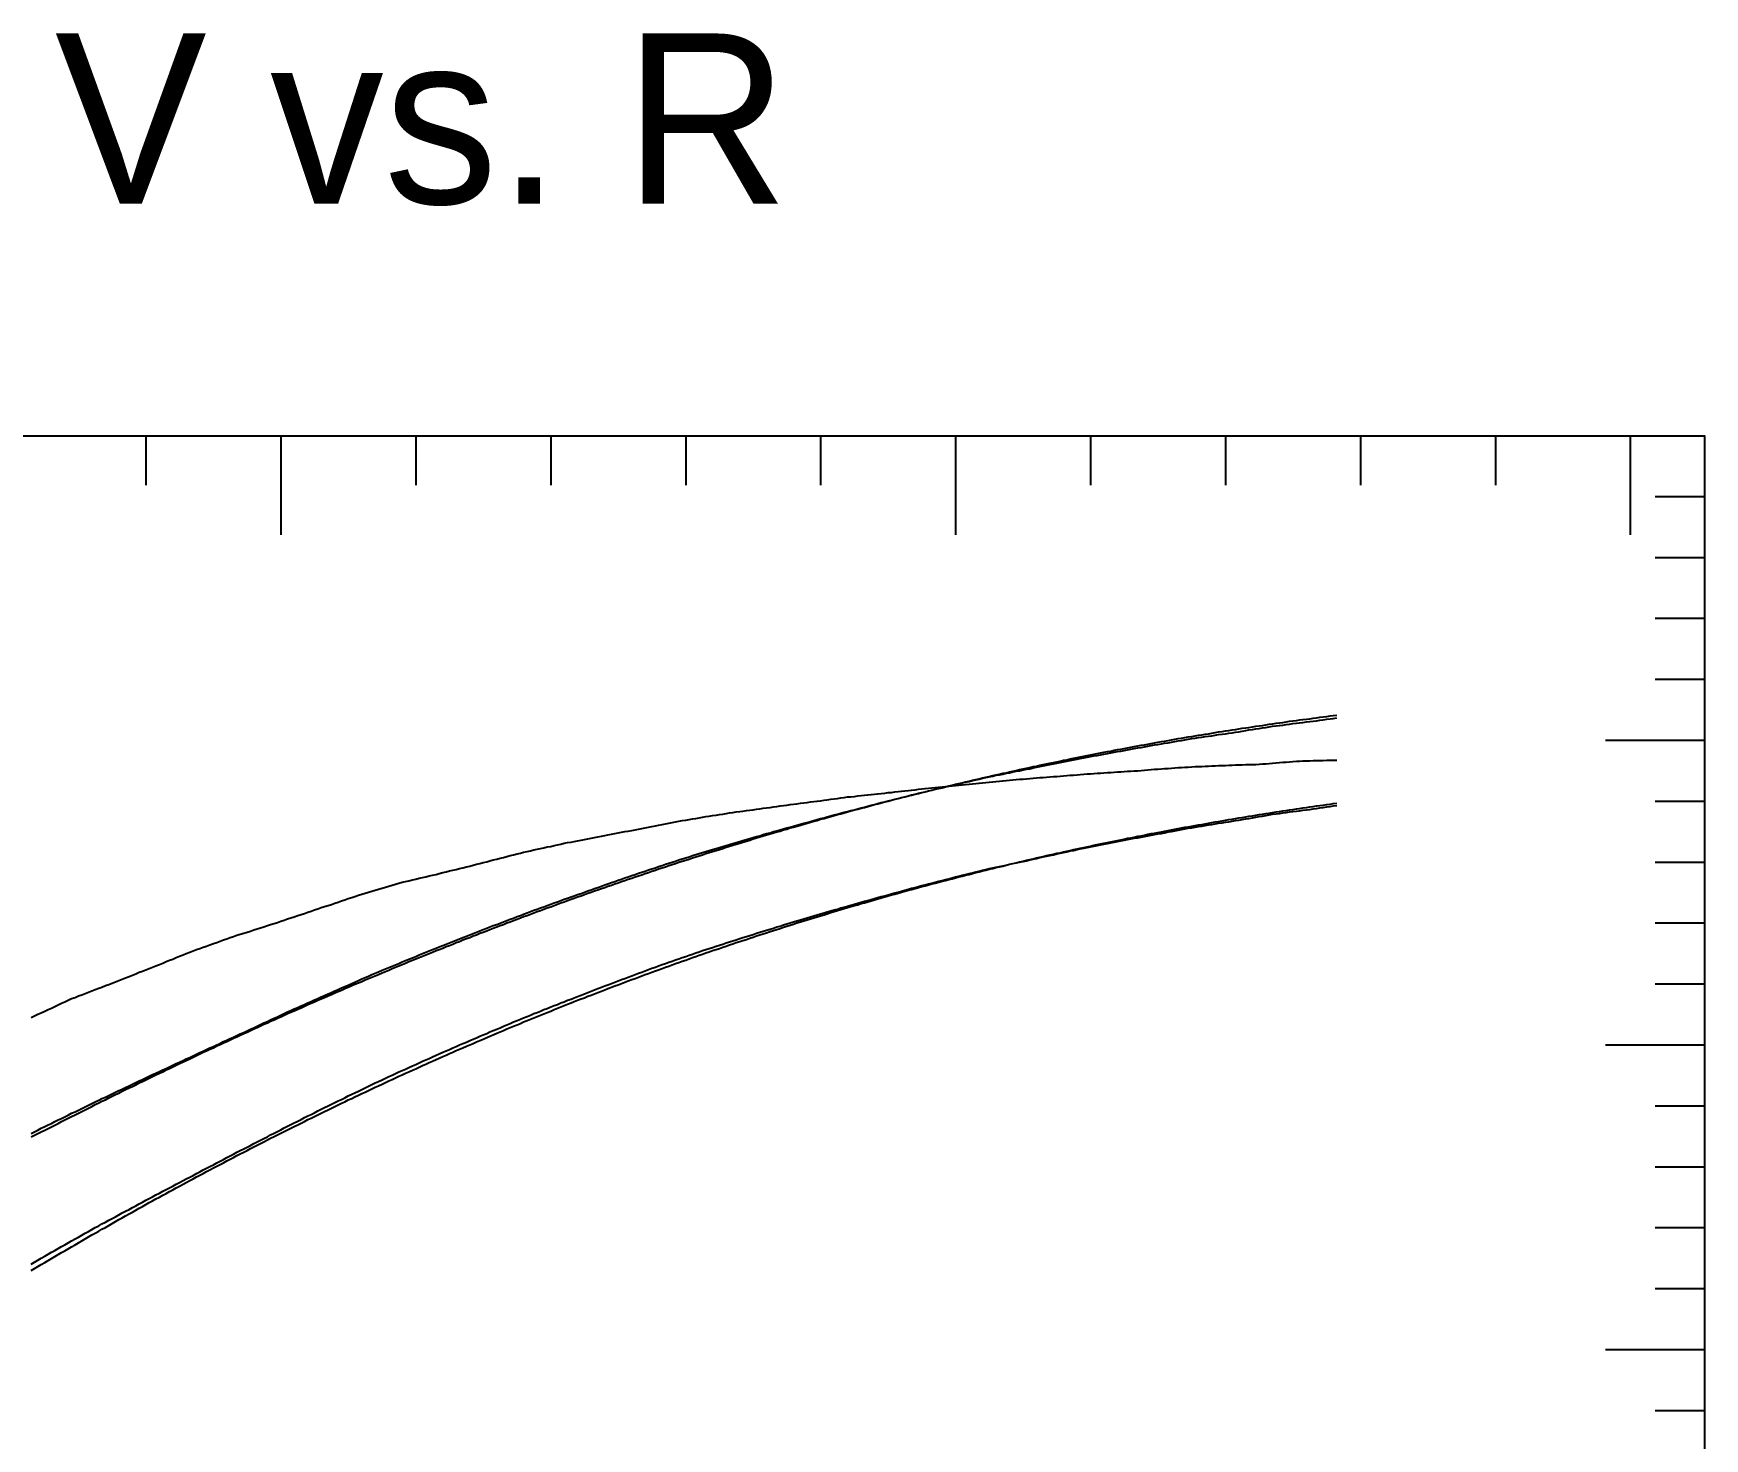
# Model space of a CAD drawing. Extents: x -35 to 180, y -35 to 144.
# Drawn here: x 71.2 to 179.2, y 53.3 to 144.1 of the extents above; entities that cross this region are included whole.
import ezdxf

# ---------------------------------------------------------------- set-up
doc = ezdxf.new("R2010")
doc.units = 0

msp = doc.modelspace()

# ---------------------------------------------------------------- linework, layer by layer
at = {"color": 0}
for p, q in [((78.48, 118.14), (78.48, 114.94)), ((87.2, 118.14), (87.2, 111.74)), ((95.92, 118.14), (95.92, 114.94)), ((104.64, 118.14), (104.64, 114.94)), ((113.36, 118.14), (113.36, 114.94)), ((122.08, 118.14), (122.08, 114.94)), ((130.8, 118.14), (130.8, 111.74)), ((139.52, 118.14), (139.52, 114.94)), ((148.24, 118.14), (148.24, 114.94)), ((156.96, 118.14), (156.96, 114.94)), ((165.68, 118.14), (165.68, 114.94)), ((174.4, 118.14), (174.4, 111.74)), ((179.2, 114.2), (176, 114.2)), ((179.2, 110.26), (176, 110.26)), ((179.2, 106.33), (176, 106.33)), ((179.2, 102.39), (176, 102.39)), ((179.2, 98.45), (172.8, 98.45)), ((179.2, 94.51), (176, 94.51)), ((179.2, 90.57), (176, 90.57)), ((179.2, 86.64), (176, 86.64)), ((179.2, 82.7), (176, 82.7)), ((179.2, 78.76), (172.8, 78.76)), ((179.2, 74.82), (176, 74.82)), ((179.2, 70.88), (176, 70.88)), ((179.2, 66.95), (176, 66.95)), ((179.2, 63.01), (176, 63.01)), ((179.2, 59.07), (172.8, 59.07)), ((179.2, 55.13), (176, 55.13))]:
    msp.add_line(p, q, dxfattribs=at)
msp.add_lwpolyline([(0, 0), (0, 118.14), (179.2, 118.14), (179.2, 0)], close=True, dxfattribs=at)
at = {"color": 3}
for points in [[(71.07, 72.83), (71.28, 72.94), (71.5, 73.05), (71.72, 73.16), (71.94, 73.27), (72.16, 73.38), (72.37, 73.49), (72.59, 73.6), (72.81, 73.71), (73.03, 73.82), (73.25, 73.94), (73.46, 74.05), (73.68, 74.15), (73.9, 74.26), (74.12, 74.37), (74.34, 74.48), (74.55, 74.59), (74.77, 74.7), (74.99, 74.81), (75.21, 74.92), (75.43, 75.03), (75.64, 75.14), (75.86, 75.24), (76.08, 75.35), (76.3, 75.46), (76.52, 75.57), (76.73, 75.67), (76.95, 75.78), (77.17, 75.89), (77.39, 76), (77.61, 76.1), (77.82, 76.21), (78.04, 76.32), (78.26, 76.42), (78.48, 76.53), (78.7, 76.63), (78.91, 76.74), (79.13, 76.84), (79.35, 76.95), (79.57, 77.05), (79.79, 77.16), (80, 77.26), (80.22, 77.37), (80.44, 77.47), (80.66, 77.58), (80.88, 77.68), (81.09, 77.78), (81.31, 77.89), (81.53, 77.99), (81.75, 78.09), (81.97, 78.2), (82.18, 78.3), (82.4, 78.4), (82.62, 78.5), (82.84, 78.6), (83.06, 78.71), (83.27, 78.81), (83.49, 78.91), (83.71, 79.01), (83.93, 79.11), (84.15, 79.21), (84.36, 79.31), (84.58, 79.41), (84.8, 79.51), (85.02, 79.61), (85.24, 79.71), (85.45, 79.81), (85.67, 79.91), (85.89, 80.01), (86.11, 80.11), (86.33, 80.21), (86.54, 80.31), (86.76, 80.4), (86.98, 80.5), (87.2, 80.6), (87.42, 80.7), (87.63, 80.8), (87.85, 80.89), (88.07, 80.99), (88.29, 81.09), (88.51, 81.18), (88.72, 81.28), (88.94, 81.38), (89.16, 81.47), (89.38, 81.57), (89.6, 81.66), (89.81, 81.76), (90.03, 81.85), (90.25, 81.95), (90.47, 82.04), (90.69, 82.14), (90.9, 82.23), (91.12, 82.32), (91.34, 82.42), (91.56, 82.51), (91.78, 82.61), (91.99, 82.7), (92.21, 82.79), (92.43, 82.88), (92.65, 82.98), (92.87, 83.07), (93.08, 83.16), (93.3, 83.25), (93.52, 83.34), (93.74, 83.44), (93.96, 83.53), (94.17, 83.62), (94.39, 83.71), (94.61, 83.8), (94.83, 83.89), (95.05, 83.98), (95.26, 84.07), (95.48, 84.16), (95.7, 84.25), (95.92, 84.34), (96.14, 84.43), (96.35, 84.51), (96.57, 84.6), (96.79, 84.69), (97.01, 84.78), (97.23, 84.87), (97.44, 84.95), (97.66, 85.04), (97.88, 85.13), (98.1, 85.21), (98.32, 85.3), (98.53, 85.39), (98.75, 85.47), (98.97, 85.56), (99.19, 85.65), (99.41, 85.73), (99.62, 85.82), (99.84, 85.9), (100.06, 85.99), (100.28, 86.07), (100.5, 86.15), (100.71, 86.24), (100.93, 86.32), (101.15, 86.41), (101.37, 86.49), (101.59, 86.57), (101.8, 86.66), (102.02, 86.74), (102.24, 86.82), (102.46, 86.9), (102.68, 86.99), (102.89, 87.07), (103.11, 87.15), (103.33, 87.23), (103.55, 87.31), (103.77, 87.39), (103.98, 87.47), (104.2, 87.55), (104.42, 87.63), (104.64, 87.71), (104.86, 87.79), (105.07, 87.87), (105.29, 87.95), (105.51, 88.03), (105.73, 88.11), (105.95, 88.19), (106.16, 88.27), (106.38, 88.34), (106.6, 88.42), (106.82, 88.5), (107.04, 88.58), (107.25, 88.65), (107.47, 88.73), (107.69, 88.81), (107.91, 88.89), (108.13, 88.96), (108.34, 89.04), (108.56, 89.11), (108.78, 89.19), (109, 89.26), (109.22, 89.34), (109.43, 89.41), (109.65, 89.49), (109.87, 89.56), (110.09, 89.64), (110.31, 89.71), (110.52, 89.78), (110.74, 89.86), (110.96, 89.93), (111.18, 90), (111.4, 90.08), (111.61, 90.15), (111.83, 90.22), (112.05, 90.29), (112.27, 90.37), (112.49, 90.44), (112.7, 90.51), (112.92, 90.58), (113.14, 90.65), (113.36, 90.72), (113.58, 90.79), (113.79, 90.86), (114.01, 90.93), (114.23, 91), (114.45, 91.07), (114.67, 91.14), (114.88, 91.21), (115.1, 91.28), (115.32, 91.35), (115.54, 91.41), (115.76, 91.48), (115.97, 91.55), (116.19, 91.62), (116.41, 91.69), (116.63, 91.75), (116.85, 91.82), (117.06, 91.89), (117.28, 91.95), (117.5, 92.02), (117.72, 92.09), (117.94, 92.15), (118.15, 92.22), (118.37, 92.28), (118.59, 92.35), (118.81, 92.41), (119.03, 92.48), (119.24, 92.54), (119.46, 92.6), (119.68, 92.67), (119.9, 92.73), (120.12, 92.8), (120.33, 92.86), (120.55, 92.92), (120.77, 92.98), (120.99, 93.05), (121.21, 93.11), (121.42, 93.17), (121.64, 93.23), (121.86, 93.29), (122.08, 93.36), (122.3, 93.42), (122.51, 93.48), (122.73, 93.54), (122.95, 93.6), (123.17, 93.66), (123.39, 93.72), (123.6, 93.78), (123.82, 93.84), (124.04, 93.9), (124.26, 93.96), (124.48, 94.02), (124.69, 94.07), (124.91, 94.13), (125.13, 94.19), (125.35, 94.25), (125.57, 94.31), (125.78, 94.36), (126, 94.42), (126.22, 94.48), (126.44, 94.53), (126.66, 94.59), (126.87, 94.65), (127.09, 94.7), (127.31, 94.76), (127.53, 94.81), (127.75, 94.87), (127.96, 94.92), (128.18, 94.98), (128.4, 95.03), (128.62, 95.09), (128.84, 95.14), (129.05, 95.2), (129.27, 95.25), (129.49, 95.3), (129.71, 95.36), (129.93, 95.41), (130.14, 95.46), (130.36, 95.52), (130.58, 95.57), (130.8, 95.62), (131.02, 95.67), (131.23, 95.72), (131.45, 95.78), (131.67, 95.83), (131.89, 95.88), (132.11, 95.93), (132.32, 95.98), (132.54, 96.03), (132.76, 96.08), (132.98, 96.13), (133.2, 96.18), (133.41, 96.23), (133.63, 96.28), (133.85, 96.33), (134.07, 96.37), (134.29, 96.42), (134.5, 96.47), (134.72, 96.52), (134.94, 96.57), (135.16, 96.62), (135.38, 96.66), (135.59, 96.71), (135.81, 96.76), (136.03, 96.8), (136.25, 96.85), (136.47, 96.9), (136.68, 96.94), (136.9, 96.99), (137.12, 97.03), (137.34, 97.08), (137.56, 97.12), (137.77, 97.17), (137.99, 97.21), (138.21, 97.26), (138.43, 97.3), (138.65, 97.35), (138.86, 97.39), (139.08, 97.43), (139.3, 97.48), (139.52, 97.52), (139.74, 97.56), (139.95, 97.61), (140.17, 97.65), (140.39, 97.69), (140.61, 97.73), (140.83, 97.77), (141.04, 97.82), (141.26, 97.86), (141.48, 97.9), (141.7, 97.94), (141.92, 97.98), (142.13, 98.02), (142.35, 98.06), (142.57, 98.1), (142.79, 98.14), (143.01, 98.18), (143.22, 98.22), (143.44, 98.26), (143.66, 98.3), (143.88, 98.34), (144.1, 98.38), (144.31, 98.41), (144.53, 98.45), (144.75, 98.49), (144.97, 98.53), (145.19, 98.57), (145.4, 98.6), (145.62, 98.64), (145.84, 98.68), (146.06, 98.71), (146.28, 98.75), (146.49, 98.79), (146.71, 98.82), (146.93, 98.86), (147.15, 98.89), (147.37, 98.93), (147.58, 98.96), (147.8, 99), (148.02, 99.03), (148.24, 99.07), (148.46, 99.1), (148.67, 99.14), (148.89, 99.17), (149.11, 99.2), (149.33, 99.24), (149.55, 99.27), (149.76, 99.3), (149.98, 99.34), (150.2, 99.37), (150.42, 99.4), (150.64, 99.43), (150.85, 99.47), (151.07, 99.5), (151.29, 99.53), (151.51, 99.56), (151.73, 99.59), (151.94, 99.62), (152.16, 99.65), (152.38, 99.69), (152.6, 99.72), (152.82, 99.75), (153.03, 99.78), (153.25, 99.81), (153.47, 99.83), (153.69, 99.86), (153.91, 99.89), (154.12, 99.92), (154.34, 99.95), (154.56, 99.98), (154.78, 100.01), (155, 100.04), (155.21, 100.06), (155.43, 100.09)], [(71.07, 64.2), (71.28, 64.33), (71.5, 64.46), (71.72, 64.59), (71.94, 64.72), (72.16, 64.84), (72.37, 64.97), (72.59, 65.1), (72.81, 65.23), (73.03, 65.36), (73.25, 65.48), (73.46, 65.61), (73.68, 65.74), (73.9, 65.87), (74.12, 65.99), (74.34, 66.12), (74.55, 66.24), (74.77, 66.37), (74.99, 66.5), (75.21, 66.62), (75.43, 66.75), (75.64, 66.87), (75.86, 66.99), (76.08, 67.12), (76.3, 67.24), (76.52, 67.37), (76.73, 67.49), (76.95, 67.61), (77.17, 67.73), (77.39, 67.86), (77.61, 67.98), (77.82, 68.1), (78.04, 68.22), (78.26, 68.34), (78.48, 68.46), (78.7, 68.59), (78.91, 68.71), (79.13, 68.83), (79.35, 68.95), (79.57, 69.07), (79.79, 69.18), (80, 69.3), (80.22, 69.42), (80.44, 69.54), (80.66, 69.66), (80.88, 69.78), (81.09, 69.89), (81.31, 70.01), (81.53, 70.13), (81.75, 70.25), (81.97, 70.36), (82.18, 70.48), (82.4, 70.59), (82.62, 70.71), (82.84, 70.83), (83.06, 70.94), (83.27, 71.06), (83.49, 71.17), (83.71, 71.28), (83.93, 71.4), (84.15, 71.51), (84.36, 71.63), (84.58, 71.74), (84.8, 71.85), (85.02, 71.96), (85.24, 72.08), (85.45, 72.19), (85.67, 72.3), (85.89, 72.41), (86.11, 72.52), (86.33, 72.64), (86.54, 72.75), (86.76, 72.86), (86.98, 72.97), (87.2, 73.08), (87.42, 73.19), (87.63, 73.3), (87.85, 73.4), (88.07, 73.51), (88.29, 73.62), (88.51, 73.73), (88.72, 73.84), (88.94, 73.95), (89.16, 74.05), (89.38, 74.16), (89.6, 74.27), (89.81, 74.37), (90.03, 74.48), (90.25, 74.59), (90.47, 74.69), (90.69, 74.8), (90.9, 74.9), (91.12, 75.01), (91.34, 75.11), (91.56, 75.22), (91.78, 75.32), (91.99, 75.42), (92.21, 75.53), (92.43, 75.63), (92.65, 75.73), (92.87, 75.84), (93.08, 75.94), (93.3, 76.04), (93.52, 76.14), (93.74, 76.24), (93.96, 76.34), (94.17, 76.45), (94.39, 76.55), (94.61, 76.65), (94.83, 76.75), (95.05, 76.85), (95.26, 76.95), (95.48, 77.05), (95.7, 77.15), (95.92, 77.24), (96.14, 77.34), (96.35, 77.44), (96.57, 77.54), (96.79, 77.64), (97.01, 77.73), (97.23, 77.83), (97.44, 77.93), (97.66, 78.02), (97.88, 78.12), (98.1, 78.22), (98.32, 78.31), (98.53, 78.41), (98.75, 78.5), (98.97, 78.6), (99.19, 78.69), (99.41, 78.79), (99.62, 78.88), (99.84, 78.98), (100.06, 79.07), (100.28, 79.16), (100.5, 79.26), (100.71, 79.35), (100.93, 79.44), (101.15, 79.53), (101.37, 79.62), (101.59, 79.72), (101.8, 79.81), (102.02, 79.9), (102.24, 79.99), (102.46, 80.08), (102.68, 80.17), (102.89, 80.26), (103.11, 80.35), (103.33, 80.44), (103.55, 80.53), (103.77, 80.62), (103.98, 80.71), (104.2, 80.79), (104.42, 80.88), (104.64, 80.97), (104.86, 81.06), (105.07, 81.15), (105.29, 81.23), (105.51, 81.32), (105.73, 81.41), (105.95, 81.49), (106.16, 81.58), (106.38, 81.66), (106.6, 81.75), (106.82, 81.83), (107.04, 81.92), (107.25, 82), (107.47, 82.09), (107.69, 82.17), (107.91, 82.26), (108.13, 82.34), (108.34, 82.42), (108.56, 82.51), (108.78, 82.59), (109, 82.67), (109.22, 82.75), (109.43, 82.83), (109.65, 82.92), (109.87, 83), (110.09, 83.08), (110.31, 83.16), (110.52, 83.24), (110.74, 83.32), (110.96, 83.4), (111.18, 83.48), (111.4, 83.56), (111.61, 83.64), (111.83, 83.72), (112.05, 83.8), (112.27, 83.87), (112.49, 83.95), (112.7, 84.03), (112.92, 84.11), (113.14, 84.19), (113.36, 84.26), (113.58, 84.34), (113.79, 84.42), (114.01, 84.49), (114.23, 84.57), (114.45, 84.64), (114.67, 84.72), (114.88, 84.79), (115.1, 84.87), (115.32, 84.94), (115.54, 85.02), (115.76, 85.09), (115.97, 85.17), (116.19, 85.24), (116.41, 85.31), (116.63, 85.39), (116.85, 85.46), (117.06, 85.53), (117.28, 85.6), (117.5, 85.68), (117.72, 85.75), (117.94, 85.82), (118.15, 85.89), (118.37, 85.96), (118.59, 86.03), (118.81, 86.1), (119.03, 86.17), (119.24, 86.24), (119.46, 86.31), (119.68, 86.38), (119.9, 86.45), (120.12, 86.52), (120.33, 86.59), (120.55, 86.66), (120.77, 86.73), (120.99, 86.79), (121.21, 86.86), (121.42, 86.93), (121.64, 87), (121.86, 87.06), (122.08, 87.13), (122.3, 87.19), (122.51, 87.26), (122.73, 87.33), (122.95, 87.39), (123.17, 87.46), (123.39, 87.52), (123.6, 87.59), (123.82, 87.65), (124.04, 87.72), (124.26, 87.78), (124.48, 87.84), (124.69, 87.91), (124.91, 87.97), (125.13, 88.03), (125.35, 88.1), (125.57, 88.16), (125.78, 88.22), (126, 88.28), (126.22, 88.34), (126.44, 88.41), (126.66, 88.47), (126.87, 88.53), (127.09, 88.59), (127.31, 88.65), (127.53, 88.71), (127.75, 88.77), (127.96, 88.83), (128.18, 88.89), (128.4, 88.95), (128.62, 89.01), (128.84, 89.06), (129.05, 89.12), (129.27, 89.18), (129.49, 89.24), (129.71, 89.3), (129.93, 89.35), (130.14, 89.41), (130.36, 89.47), (130.58, 89.52), (130.8, 89.58), (131.02, 89.64), (131.23, 89.69), (131.45, 89.75), (131.67, 89.8), (131.89, 89.86), (132.11, 89.91), (132.32, 89.97), (132.54, 90.02), (132.76, 90.08), (132.98, 90.13), (133.2, 90.18), (133.41, 90.24), (133.63, 90.29), (133.85, 90.34), (134.07, 90.4), (134.29, 90.45), (134.5, 90.5), (134.72, 90.55), (134.94, 90.6), (135.16, 90.65), (135.38, 90.71), (135.59, 90.76), (135.81, 90.81), (136.03, 90.86), (136.25, 90.91), (136.47, 90.96), (136.68, 91.01), (136.9, 91.06), (137.12, 91.11), (137.34, 91.16), (137.56, 91.2), (137.77, 91.25), (137.99, 91.3), (138.21, 91.35), (138.43, 91.4), (138.65, 91.44), (138.86, 91.49), (139.08, 91.54), (139.3, 91.58), (139.52, 91.63), (139.74, 91.68), (139.95, 91.72), (140.17, 91.77), (140.39, 91.81), (140.61, 91.86), (140.83, 91.91), (141.04, 91.95), (141.26, 91.99), (141.48, 92.04), (141.7, 92.08), (141.92, 92.13), (142.13, 92.17), (142.35, 92.21), (142.57, 92.26), (142.79, 92.3), (143.01, 92.34), (143.22, 92.39), (143.44, 92.43), (143.66, 92.47), (143.88, 92.51), (144.1, 92.55), (144.31, 92.59), (144.53, 92.64), (144.75, 92.68), (144.97, 92.72), (145.19, 92.76), (145.4, 92.8), (145.62, 92.84), (145.84, 92.88), (146.06, 92.92), (146.28, 92.96), (146.49, 93), (146.71, 93.03), (146.93, 93.07), (147.15, 93.11), (147.37, 93.15), (147.58, 93.19), (147.8, 93.22), (148.02, 93.26), (148.24, 93.3), (148.46, 93.34), (148.67, 93.37), (148.89, 93.41), (149.11, 93.45), (149.33, 93.48), (149.55, 93.52), (149.76, 93.55), (149.98, 93.59), (150.2, 93.62), (150.42, 93.66), (150.64, 93.69), (150.85, 93.73), (151.07, 93.76), (151.29, 93.8), (151.51, 93.83), (151.73, 93.86), (151.94, 93.9), (152.16, 93.93), (152.38, 93.96), (152.6, 94), (152.82, 94.03), (153.03, 94.06), (153.25, 94.09), (153.47, 94.12), (153.69, 94.16), (153.91, 94.19), (154.12, 94.22), (154.34, 94.25), (154.56, 94.28), (154.78, 94.31), (155, 94.34), (155.21, 94.37), (155.43, 94.4)]]:
    msp.add_lwpolyline(points, dxfattribs=at)
at = {"color": 4}
for points in [[(71.07, 73.05), (71.28, 73.16), (71.5, 73.28), (71.72, 73.39), (71.94, 73.5), (72.16, 73.61), (72.37, 73.71), (72.59, 73.82), (72.81, 73.93), (73.03, 74.03), (73.25, 74.14), (73.46, 74.25), (73.68, 74.36), (73.9, 74.46), (74.12, 74.57), (74.34, 74.67), (74.55, 74.78), (74.77, 74.89), (74.99, 74.99), (75.21, 75.1), (75.43, 75.2), (75.64, 75.31), (75.86, 75.41), (76.08, 75.51), (76.3, 75.62), (76.52, 75.72), (76.73, 75.83), (76.95, 75.93), (77.17, 76.03), (77.39, 76.14), (77.61, 76.24), (77.82, 76.34), (78.04, 76.45), (78.26, 76.55), (78.48, 76.65), (78.7, 76.75), (78.91, 76.86), (79.13, 76.96), (79.35, 77.06), (79.57, 77.16), (79.79, 77.26), (80, 77.36), (80.22, 77.47), (80.44, 77.57), (80.66, 77.67), (80.88, 77.77), (81.09, 77.87), (81.31, 77.97), (81.53, 78.08), (81.75, 78.18), (81.97, 78.28), (82.18, 78.38), (82.4, 78.48), (82.62, 78.58), (82.84, 78.68), (83.06, 78.78), (83.27, 78.88), (83.49, 78.99), (83.71, 79.09), (83.93, 79.19), (84.15, 79.29), (84.36, 79.39), (84.58, 79.49), (84.8, 79.59), (85.02, 79.69), (85.24, 79.79), (85.45, 79.89), (85.67, 79.99), (85.89, 80.1), (86.11, 80.2), (86.33, 80.3), (86.54, 80.4), (86.76, 80.5), (86.98, 80.6), (87.2, 80.7), (87.42, 80.8), (87.63, 80.91), (87.85, 81.01), (88.07, 81.1), (88.29, 81.2), (88.51, 81.3), (88.72, 81.4), (88.94, 81.49), (89.16, 81.59), (89.38, 81.69), (89.6, 81.78), (89.81, 81.88), (90.03, 81.98), (90.25, 82.07), (90.47, 82.17), (90.69, 82.27), (90.9, 82.36), (91.12, 82.46), (91.34, 82.56), (91.56, 82.65), (91.78, 82.75), (91.99, 82.84), (92.21, 82.94), (92.43, 83.04), (92.65, 83.13), (92.87, 83.23), (93.08, 83.32), (93.3, 83.41), (93.52, 83.51), (93.74, 83.6), (93.96, 83.69), (94.17, 83.78), (94.39, 83.87), (94.61, 83.96), (94.83, 84.05), (95.05, 84.14), (95.26, 84.23), (95.48, 84.32), (95.7, 84.41), (95.92, 84.5), (96.14, 84.59), (96.35, 84.68), (96.57, 84.77), (96.79, 84.85), (97.01, 84.94), (97.23, 85.03), (97.44, 85.12), (97.66, 85.2), (97.88, 85.29), (98.1, 85.38), (98.32, 85.47), (98.53, 85.55), (98.75, 85.64), (98.97, 85.72), (99.19, 85.81), (99.41, 85.89), (99.62, 85.98), (99.84, 86.06), (100.06, 86.15), (100.28, 86.23), (100.5, 86.32), (100.71, 86.4), (100.93, 86.49), (101.15, 86.57), (101.37, 86.65), (101.59, 86.74), (101.8, 86.82), (102.02, 86.9), (102.24, 86.98), (102.46, 87.07), (102.68, 87.15), (102.89, 87.23), (103.11, 87.31), (103.33, 87.39), (103.55, 87.48), (103.77, 87.56), (103.98, 87.64), (104.2, 87.71), (104.42, 87.79), (104.64, 87.87), (104.86, 87.95), (105.07, 88.03), (105.29, 88.11), (105.51, 88.19), (105.73, 88.26), (105.95, 88.34), (106.16, 88.42), (106.38, 88.49), (106.6, 88.57), (106.82, 88.65), (107.04, 88.73), (107.25, 88.81), (107.47, 88.88), (107.69, 88.96), (107.91, 89.04), (108.13, 89.12), (108.34, 89.19), (108.56, 89.27), (108.78, 89.34), (109, 89.42), (109.22, 89.5), (109.43, 89.57), (109.65, 89.64), (109.87, 89.72), (110.09, 89.79), (110.31, 89.87), (110.52, 89.94), (110.74, 90.01), (110.96, 90.09), (111.18, 90.16), (111.4, 90.23), (111.61, 90.31), (111.83, 90.38), (112.05, 90.45), (112.27, 90.52), (112.49, 90.59), (112.7, 90.66), (112.92, 90.73), (113.14, 90.8), (113.36, 90.87), (113.58, 90.94), (113.79, 91.01), (114.01, 91.08), (114.23, 91.15), (114.45, 91.21), (114.67, 91.28), (114.88, 91.34), (115.1, 91.41), (115.32, 91.47), (115.54, 91.54), (115.76, 91.6), (115.97, 91.67), (116.19, 91.73), (116.41, 91.79), (116.63, 91.86), (116.85, 91.92), (117.06, 91.98), (117.28, 92.05), (117.5, 92.11), (117.72, 92.18), (117.94, 92.24), (118.15, 92.3), (118.37, 92.37), (118.59, 92.43), (118.81, 92.49), (119.03, 92.56), (119.24, 92.62), (119.46, 92.68), (119.68, 92.74), (119.9, 92.8), (120.12, 92.86), (120.33, 92.92), (120.55, 92.98), (120.77, 93.04), (120.99, 93.1), (121.21, 93.16), (121.42, 93.22), (121.64, 93.28), (121.86, 93.34), (122.08, 93.4), (122.3, 93.46), (122.51, 93.52), (122.73, 93.58), (122.95, 93.64), (123.17, 93.69), (123.39, 93.75), (123.6, 93.81), (123.82, 93.87), (124.04, 93.92), (124.26, 93.98), (124.48, 94.04), (124.69, 94.1), (124.91, 94.15), (125.13, 94.21), (125.35, 94.27), (125.57, 94.32), (125.78, 94.38), (126, 94.44), (126.22, 94.49), (126.44, 94.55), (126.66, 94.6), (126.87, 94.66), (127.09, 94.71), (127.31, 94.77), (127.53, 94.82), (127.75, 94.88), (127.96, 94.93), (128.18, 94.98), (128.4, 95.04), (128.62, 95.09), (128.84, 95.14), (129.05, 95.19), (129.27, 95.25), (129.49, 95.3), (129.71, 95.35), (129.93, 95.4), (130.14, 95.45), (130.36, 95.5), (130.58, 95.55), (130.8, 95.61), (131.02, 95.66), (131.23, 95.71), (131.45, 95.76), (131.67, 95.81), (131.89, 95.86), (132.11, 95.91), (132.32, 95.96), (132.54, 96.01), (132.76, 96.06), (132.98, 96.11), (133.2, 96.15), (133.41, 96.2), (133.63, 96.24), (133.85, 96.28), (134.07, 96.33), (134.29, 96.37), (134.5, 96.42), (134.72, 96.46), (134.94, 96.5), (135.16, 96.55), (135.38, 96.59), (135.59, 96.63), (135.81, 96.68), (136.03, 96.72), (136.25, 96.77), (136.47, 96.81), (136.68, 96.86), (136.9, 96.9), (137.12, 96.95), (137.34, 96.99), (137.56, 97.03), (137.77, 97.08), (137.99, 97.12), (138.21, 97.16), (138.43, 97.21), (138.65, 97.25), (138.86, 97.29), (139.08, 97.33), (139.3, 97.37), (139.52, 97.41), (139.74, 97.45), (139.95, 97.49), (140.17, 97.53), (140.39, 97.57), (140.61, 97.61), (140.83, 97.65), (141.04, 97.69), (141.26, 97.73), (141.48, 97.77), (141.7, 97.81), (141.92, 97.85), (142.13, 97.89), (142.35, 97.93), (142.57, 97.97), (142.79, 98), (143.01, 98.04), (143.22, 98.08), (143.44, 98.12), (143.66, 98.16), (143.88, 98.2), (144.1, 98.23), (144.31, 98.27), (144.53, 98.31), (144.75, 98.35), (144.97, 98.39), (145.19, 98.42), (145.4, 98.46), (145.62, 98.5), (145.84, 98.53), (146.06, 98.57), (146.28, 98.6), (146.49, 98.64), (146.71, 98.67), (146.93, 98.7), (147.15, 98.73), (147.37, 98.76), (147.58, 98.79), (147.8, 98.83), (148.02, 98.86), (148.24, 98.89), (148.46, 98.92), (148.67, 98.95), (148.89, 98.99), (149.11, 99.02), (149.33, 99.06), (149.55, 99.09), (149.76, 99.13), (149.98, 99.16), (150.2, 99.2), (150.42, 99.23), (150.64, 99.27), (150.85, 99.3), (151.07, 99.33), (151.29, 99.37), (151.51, 99.4), (151.73, 99.43), (151.94, 99.45), (152.16, 99.48), (152.38, 99.51), (152.6, 99.54), (152.82, 99.56), (153.03, 99.59), (153.25, 99.62), (153.47, 99.65), (153.69, 99.67), (153.91, 99.7), (154.12, 99.73), (154.34, 99.76), (154.56, 99.79), (154.78, 99.82), (155, 99.85), (155.21, 99.88), (155.43, 99.91)], [(71.07, 64.62), (71.28, 64.74), (71.5, 64.87), (71.72, 65), (71.94, 65.13), (72.16, 65.26), (72.37, 65.38), (72.59, 65.5), (72.81, 65.63), (73.03, 65.75), (73.25, 65.87), (73.46, 66), (73.68, 66.12), (73.9, 66.24), (74.12, 66.36), (74.34, 66.49), (74.55, 66.61), (74.77, 66.73), (74.99, 66.85), (75.21, 66.97), (75.43, 67.09), (75.64, 67.21), (75.86, 67.33), (76.08, 67.45), (76.3, 67.56), (76.52, 67.68), (76.73, 67.8), (76.95, 67.92), (77.17, 68.04), (77.39, 68.15), (77.61, 68.27), (77.82, 68.39), (78.04, 68.51), (78.26, 68.62), (78.48, 68.74), (78.7, 68.86), (78.91, 68.97), (79.13, 69.09), (79.35, 69.2), (79.57, 69.32), (79.79, 69.43), (80, 69.55), (80.22, 69.66), (80.44, 69.78), (80.66, 69.89), (80.88, 70.01), (81.09, 70.12), (81.31, 70.24), (81.53, 70.35), (81.75, 70.47), (81.97, 70.58), (82.18, 70.7), (82.4, 70.81), (82.62, 70.92), (82.84, 71.04), (83.06, 71.15), (83.27, 71.27), (83.49, 71.38), (83.71, 71.5), (83.93, 71.61), (84.15, 71.72), (84.36, 71.84), (84.58, 71.95), (84.8, 72.06), (85.02, 72.18), (85.24, 72.29), (85.45, 72.4), (85.67, 72.52), (85.89, 72.63), (86.11, 72.74), (86.33, 72.85), (86.54, 72.97), (86.76, 73.08), (86.98, 73.19), (87.2, 73.3), (87.42, 73.42), (87.63, 73.53), (87.85, 73.64), (88.07, 73.75), (88.29, 73.86), (88.51, 73.97), (88.72, 74.08), (88.94, 74.19), (89.16, 74.29), (89.38, 74.4), (89.6, 74.51), (89.81, 74.62), (90.03, 74.73), (90.25, 74.84), (90.47, 74.94), (90.69, 75.05), (90.9, 75.16), (91.12, 75.26), (91.34, 75.37), (91.56, 75.48), (91.78, 75.59), (91.99, 75.69), (92.21, 75.8), (92.43, 75.9), (92.65, 76.01), (92.87, 76.11), (93.08, 76.22), (93.3, 76.32), (93.52, 76.42), (93.74, 76.52), (93.96, 76.62), (94.17, 76.73), (94.39, 76.83), (94.61, 76.93), (94.83, 77.03), (95.05, 77.12), (95.26, 77.22), (95.48, 77.32), (95.7, 77.42), (95.92, 77.52), (96.14, 77.62), (96.35, 77.72), (96.57, 77.81), (96.79, 77.91), (97.01, 78.01), (97.23, 78.11), (97.44, 78.2), (97.66, 78.3), (97.88, 78.39), (98.1, 78.49), (98.32, 78.59), (98.53, 78.68), (98.75, 78.78), (98.97, 78.87), (99.19, 78.96), (99.41, 79.06), (99.62, 79.15), (99.84, 79.24), (100.06, 79.34), (100.28, 79.43), (100.5, 79.52), (100.71, 79.62), (100.93, 79.71), (101.15, 79.8), (101.37, 79.89), (101.59, 79.98), (101.8, 80.07), (102.02, 80.17), (102.24, 80.26), (102.46, 80.35), (102.68, 80.44), (102.89, 80.53), (103.11, 80.62), (103.33, 80.71), (103.55, 80.8), (103.77, 80.88), (103.98, 80.97), (104.2, 81.06), (104.42, 81.14), (104.64, 81.23), (104.86, 81.32), (105.07, 81.4), (105.29, 81.49), (105.51, 81.57), (105.73, 81.66), (105.95, 81.74), (106.16, 81.83), (106.38, 81.91), (106.6, 82), (106.82, 82.08), (107.04, 82.17), (107.25, 82.25), (107.47, 82.33), (107.69, 82.42), (107.91, 82.5), (108.13, 82.59), (108.34, 82.67), (108.56, 82.75), (108.78, 82.84), (109, 82.92), (109.22, 83), (109.43, 83.08), (109.65, 83.16), (109.87, 83.25), (110.09, 83.33), (110.31, 83.41), (110.52, 83.49), (110.74, 83.57), (110.96, 83.65), (111.18, 83.73), (111.4, 83.81), (111.61, 83.89), (111.83, 83.97), (112.05, 84.04), (112.27, 84.12), (112.49, 84.19), (112.7, 84.27), (112.92, 84.35), (113.14, 84.42), (113.36, 84.5), (113.58, 84.57), (113.79, 84.65), (114.01, 84.72), (114.23, 84.8), (114.45, 84.87), (114.67, 84.94), (114.88, 85.01), (115.1, 85.08), (115.32, 85.15), (115.54, 85.23), (115.76, 85.3), (115.97, 85.37), (116.19, 85.44), (116.41, 85.51), (116.63, 85.58), (116.85, 85.65), (117.06, 85.72), (117.28, 85.78), (117.5, 85.85), (117.72, 85.92), (117.94, 85.99), (118.15, 86.06), (118.37, 86.13), (118.59, 86.19), (118.81, 86.26), (119.03, 86.33), (119.24, 86.4), (119.46, 86.46), (119.68, 86.53), (119.9, 86.6), (120.12, 86.66), (120.33, 86.73), (120.55, 86.79), (120.77, 86.86), (120.99, 86.92), (121.21, 86.99), (121.42, 87.05), (121.64, 87.12), (121.86, 87.18), (122.08, 87.25), (122.3, 87.31), (122.51, 87.38), (122.73, 87.44), (122.95, 87.5), (123.17, 87.56), (123.39, 87.63), (123.6, 87.69), (123.82, 87.75), (124.04, 87.81), (124.26, 87.88), (124.48, 87.94), (124.69, 88), (124.91, 88.06), (125.13, 88.12), (125.35, 88.18), (125.57, 88.24), (125.78, 88.3), (126, 88.36), (126.22, 88.42), (126.44, 88.48), (126.66, 88.54), (126.87, 88.6), (127.09, 88.66), (127.31, 88.72), (127.53, 88.78), (127.75, 88.84), (127.96, 88.9), (128.18, 88.95), (128.4, 89.01), (128.62, 89.07), (128.84, 89.13), (129.05, 89.18), (129.27, 89.24), (129.49, 89.3), (129.71, 89.35), (129.93, 89.41), (130.14, 89.46), (130.36, 89.52), (130.58, 89.58), (130.8, 89.63), (131.02, 89.69), (131.23, 89.74), (131.45, 89.8), (131.67, 89.85), (131.89, 89.9), (132.11, 89.96), (132.32, 90.01), (132.54, 90.07), (132.76, 90.12), (132.98, 90.17), (133.2, 90.22), (133.41, 90.26), (133.63, 90.31), (133.85, 90.36), (134.07, 90.4), (134.29, 90.45), (134.5, 90.5), (134.72, 90.54), (134.94, 90.59), (135.16, 90.64), (135.38, 90.68), (135.59, 90.73), (135.81, 90.78), (136.03, 90.83), (136.25, 90.88), (136.47, 90.93), (136.68, 90.98), (136.9, 91.02), (137.12, 91.07), (137.34, 91.12), (137.56, 91.17), (137.77, 91.22), (137.99, 91.26), (138.21, 91.31), (138.43, 91.35), (138.65, 91.4), (138.86, 91.44), (139.08, 91.49), (139.3, 91.53), (139.52, 91.58), (139.74, 91.62), (139.95, 91.66), (140.17, 91.71), (140.39, 91.75), (140.61, 91.79), (140.83, 91.84), (141.04, 91.88), (141.26, 91.92), (141.48, 91.96), (141.7, 92), (141.92, 92.05), (142.13, 92.09), (142.35, 92.13), (142.57, 92.17), (142.79, 92.21), (143.01, 92.25), (143.22, 92.29), (143.44, 92.33), (143.66, 92.37), (143.88, 92.41), (144.1, 92.45), (144.31, 92.49), (144.53, 92.54), (144.75, 92.58), (144.97, 92.62), (145.19, 92.66), (145.4, 92.7), (145.62, 92.74), (145.84, 92.78), (146.06, 92.81), (146.28, 92.85), (146.49, 92.89), (146.71, 92.92), (146.93, 92.96), (147.15, 92.99), (147.37, 93.03), (147.58, 93.06), (147.8, 93.1), (148.02, 93.13), (148.24, 93.17), (148.46, 93.2), (148.67, 93.23), (148.89, 93.27), (149.11, 93.31), (149.33, 93.35), (149.55, 93.38), (149.76, 93.42), (149.98, 93.46), (150.2, 93.49), (150.42, 93.53), (150.64, 93.57), (150.85, 93.6), (151.07, 93.64), (151.29, 93.68), (151.51, 93.71), (151.73, 93.74), (151.94, 93.77), (152.16, 93.8), (152.38, 93.83), (152.6, 93.86), (152.82, 93.88), (153.03, 93.91), (153.25, 93.94), (153.47, 93.97), (153.69, 94), (153.91, 94.03), (154.12, 94.06), (154.34, 94.09), (154.56, 94.12), (154.78, 94.16), (155, 94.19), (155.21, 94.22), (155.43, 94.25)]]:
    msp.add_lwpolyline(points, dxfattribs=at)
at = {"color": 6}
msp.add_lwpolyline([(71.07, 80.56), (71.28, 80.66), (71.5, 80.76), (71.72, 80.86), (71.94, 80.96), (72.16, 81.06), (72.37, 81.16), (72.59, 81.26), (72.81, 81.36), (73.03, 81.47), (73.25, 81.57), (73.46, 81.67), (73.68, 81.77), (73.9, 81.85), (74.12, 81.94), (74.34, 82.02), (74.55, 82.11), (74.77, 82.19), (74.99, 82.27), (75.21, 82.36), (75.43, 82.44), (75.64, 82.52), (75.86, 82.61), (76.08, 82.69), (76.3, 82.77), (76.52, 82.86), (76.73, 82.95), (76.95, 83.03), (77.17, 83.12), (77.39, 83.21), (77.61, 83.29), (77.82, 83.38), (78.04, 83.47), (78.26, 83.55), (78.48, 83.64), (78.7, 83.72), (78.91, 83.81), (79.13, 83.9), (79.35, 83.98), (79.57, 84.07), (79.79, 84.16), (80, 84.25), (80.22, 84.33), (80.44, 84.42), (80.66, 84.51), (80.88, 84.6), (81.09, 84.68), (81.31, 84.77), (81.53, 84.86), (81.75, 84.95), (81.97, 85.02), (82.18, 85.1), (82.4, 85.17), (82.62, 85.25), (82.84, 85.33), (83.06, 85.4), (83.27, 85.48), (83.49, 85.56), (83.71, 85.64), (83.93, 85.71), (84.15, 85.79), (84.36, 85.87), (84.58, 85.94), (84.8, 86), (85.02, 86.07), (85.24, 86.14), (85.45, 86.21), (85.67, 86.28), (85.89, 86.35), (86.11, 86.42), (86.33, 86.49), (86.54, 86.56), (86.76, 86.63), (86.98, 86.7), (87.2, 86.77), (87.42, 86.84), (87.63, 86.92), (87.85, 86.99), (88.07, 87.06), (88.29, 87.14), (88.51, 87.21), (88.72, 87.28), (88.94, 87.35), (89.16, 87.43), (89.38, 87.5), (89.6, 87.57), (89.81, 87.65), (90.03, 87.72), (90.25, 87.79), (90.47, 87.86), (90.69, 87.94), (90.9, 88.01), (91.12, 88.08), (91.34, 88.16), (91.56, 88.23), (91.78, 88.3), (91.99, 88.38), (92.21, 88.45), (92.43, 88.51), (92.65, 88.58), (92.87, 88.65), (93.08, 88.71), (93.3, 88.78), (93.52, 88.84), (93.74, 88.91), (93.96, 88.97), (94.17, 89.04), (94.39, 89.11), (94.61, 89.17), (94.83, 89.24), (95.05, 89.29), (95.26, 89.34), (95.48, 89.39), (95.7, 89.44), (95.92, 89.49), (96.14, 89.55), (96.35, 89.6), (96.57, 89.65), (96.79, 89.7), (97.01, 89.75), (97.23, 89.8), (97.44, 89.85), (97.66, 89.91), (97.88, 89.96), (98.1, 90.02), (98.32, 90.07), (98.53, 90.12), (98.75, 90.18), (98.97, 90.23), (99.19, 90.29), (99.41, 90.34), (99.62, 90.39), (99.84, 90.45), (100.06, 90.5), (100.28, 90.56), (100.5, 90.61), (100.71, 90.67), (100.93, 90.73), (101.15, 90.78), (101.37, 90.84), (101.59, 90.9), (101.8, 90.95), (102.02, 91.01), (102.24, 91.07), (102.46, 91.12), (102.68, 91.18), (102.89, 91.24), (103.11, 91.28), (103.33, 91.33), (103.55, 91.38), (103.77, 91.42), (103.98, 91.47), (104.2, 91.52), (104.42, 91.57), (104.64, 91.61), (104.86, 91.66), (105.07, 91.71), (105.29, 91.76), (105.51, 91.81), (105.73, 91.85), (105.95, 91.89), (106.16, 91.93), (106.38, 91.97), (106.6, 92.01), (106.82, 92.06), (107.04, 92.1), (107.25, 92.14), (107.47, 92.18), (107.69, 92.23), (107.91, 92.27), (108.13, 92.31), (108.34, 92.35), (108.56, 92.39), (108.78, 92.43), (109, 92.48), (109.22, 92.52), (109.43, 92.56), (109.65, 92.6), (109.87, 92.64), (110.09, 92.68), (110.31, 92.72), (110.52, 92.77), (110.74, 92.81), (110.96, 92.85), (111.18, 92.89), (111.4, 92.93), (111.61, 92.98), (111.83, 93.02), (112.05, 93.06), (112.27, 93.1), (112.49, 93.15), (112.7, 93.19), (112.92, 93.23), (113.14, 93.27), (113.36, 93.31), (113.58, 93.35), (113.79, 93.38), (114.01, 93.42), (114.23, 93.46), (114.45, 93.49), (114.67, 93.53), (114.88, 93.56), (115.1, 93.6), (115.32, 93.63), (115.54, 93.67), (115.76, 93.7), (115.97, 93.74), (116.19, 93.77), (116.41, 93.8), (116.63, 93.83), (116.85, 93.86), (117.06, 93.89), (117.28, 93.92), (117.5, 93.95), (117.72, 93.98), (117.94, 94.01), (118.15, 94.04), (118.37, 94.07), (118.59, 94.1), (118.81, 94.13), (119.03, 94.16), (119.24, 94.19), (119.46, 94.22), (119.68, 94.25), (119.9, 94.28), (120.12, 94.31), (120.33, 94.33), (120.55, 94.36), (120.77, 94.39), (120.99, 94.42), (121.21, 94.45), (121.42, 94.48), (121.64, 94.51), (121.86, 94.54), (122.08, 94.56), (122.3, 94.59), (122.51, 94.62), (122.73, 94.65), (122.95, 94.68), (123.17, 94.71), (123.39, 94.74), (123.6, 94.77), (123.82, 94.8), (124.04, 94.82), (124.26, 94.84), (124.48, 94.87), (124.69, 94.89), (124.91, 94.91), (125.13, 94.94), (125.35, 94.96), (125.57, 94.98), (125.78, 95.01), (126, 95.03), (126.22, 95.05), (126.44, 95.08), (126.66, 95.1), (126.87, 95.13), (127.09, 95.15), (127.31, 95.18), (127.53, 95.2), (127.75, 95.22), (127.96, 95.25), (128.18, 95.27), (128.4, 95.3), (128.62, 95.32), (128.84, 95.35), (129.05, 95.37), (129.27, 95.39), (129.49, 95.41), (129.71, 95.44), (129.93, 95.46), (130.14, 95.48), (130.36, 95.5), (130.58, 95.52), (130.8, 95.54), (131.02, 95.57), (131.23, 95.59), (131.45, 95.61), (131.67, 95.63), (131.89, 95.65), (132.11, 95.67), (132.32, 95.7), (132.54, 95.72), (132.76, 95.74), (132.98, 95.76), (133.2, 95.78), (133.41, 95.8), (133.63, 95.82), (133.85, 95.85), (134.07, 95.87), (134.29, 95.89), (134.5, 95.91), (134.72, 95.93), (134.94, 95.95), (135.16, 95.96), (135.38, 95.98), (135.59, 96), (135.81, 96.01), (136.03, 96.03), (136.25, 96.05), (136.47, 96.07), (136.68, 96.08), (136.9, 96.1), (137.12, 96.12), (137.34, 96.13), (137.56, 96.15), (137.77, 96.17), (137.99, 96.18), (138.21, 96.2), (138.43, 96.22), (138.65, 96.24), (138.86, 96.25), (139.08, 96.27), (139.3, 96.29), (139.52, 96.3), (139.74, 96.32), (139.95, 96.34), (140.17, 96.35), (140.39, 96.36), (140.61, 96.38), (140.83, 96.39), (141.04, 96.4), (141.26, 96.42), (141.48, 96.43), (141.7, 96.44), (141.92, 96.46), (142.13, 96.47), (142.35, 96.48), (142.57, 96.5), (142.79, 96.52), (143.01, 96.53), (143.22, 96.55), (143.44, 96.57), (143.66, 96.59), (143.88, 96.6), (144.1, 96.62), (144.31, 96.64), (144.53, 96.65), (144.75, 96.67), (144.97, 96.69), (145.19, 96.7), (145.4, 96.71), (145.62, 96.72), (145.84, 96.73), (146.06, 96.75), (146.28, 96.76), (146.49, 96.77), (146.71, 96.78), (146.93, 96.79), (147.15, 96.8), (147.37, 96.81), (147.58, 96.82), (147.8, 96.83), (148.02, 96.84), (148.24, 96.84), (148.46, 96.85), (148.67, 96.86), (148.89, 96.87), (149.11, 96.87), (149.33, 96.88), (149.55, 96.89), (149.76, 96.89), (149.98, 96.9), (150.2, 96.91), (150.42, 96.92), (150.64, 96.94), (150.85, 96.95), (151.07, 96.97), (151.29, 96.99), (151.51, 97), (151.73, 97.02), (151.94, 97.04), (152.16, 97.06), (152.38, 97.07), (152.6, 97.09), (152.82, 97.11), (153.03, 97.12), (153.25, 97.13), (153.47, 97.13), (153.69, 97.14), (153.91, 97.15), (154.12, 97.15), (154.34, 97.16), (154.56, 97.16), (154.78, 97.17), (155, 97.17), (155.21, 97.18), (155.43, 97.19)], dxfattribs=at)

# ---------------------------------------------------------------- texts
at = {"color": 0}
msp.add_text('V vs. R', height=11, dxfattribs=at).set_placement((72.6, 133.14))

doc.saveas('drawing.dxf')
